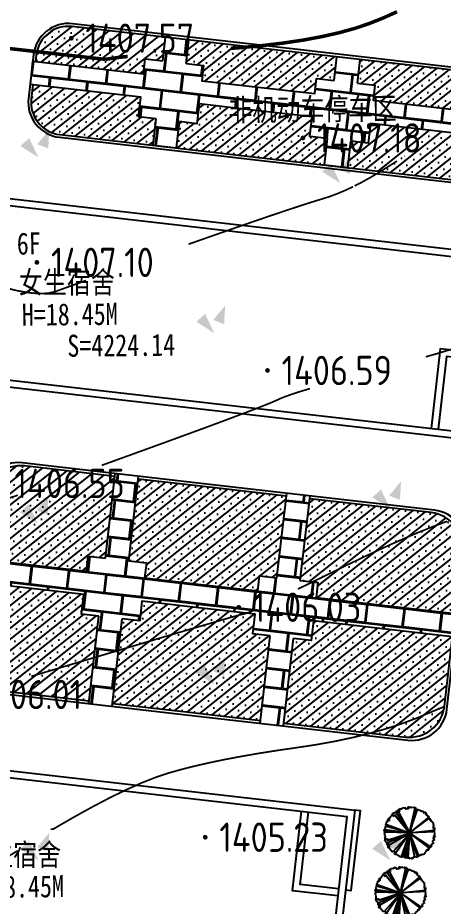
# Model space of a CAD drawing. Extents: x -2226 to 12369489, y -12501589 to 2275.
# Drawn here: x 5663964.1 to 5664000.3, y -6547855.2 to -6547779.4 of the extents above; entities that cross this region are included whole.
import ezdxf
from ezdxf.enums import TextEntityAlignment as Align

# ---------------------------------------------------------------- set-up
doc = ezdxf.new("R2010")
doc.units = 0
doc.header["$LTSCALE"] = 1000
doc.header["$MEASUREMENT"] = 0
doc.layers.get('0').update_dxf_attribs({"linetype": 'CONTINUOUS'})
for name, color, linetype in [('0-road', 33, 'CONTINUOUS'), ('0-tree', 93, 'CONTINUOUS'), ('DXPM', 7, 'CONTINUOUS'), ('PUB_TEXT', 7, 'CONTINUOUS'), ('WALL', 2, 'CONTINUOUS'), ('周边地形图', 8, 'CONTINUOUS'), ('细线', 7, 'CONTINUOUS')]:
    doc.layers.add(name, color=color, linetype=linetype)
doc.styles.add('HT', font='simhei.ttf', dxfattribs={"width": 0.8})
doc.styles.get("Standard").update_dxf_attribs({"font": 'GBENOR', "bigfont": 'GBCBIG'})

# ---------------------------------------------------------------- blocks, each defined once
blk = doc.blocks.new('gc090')
for points in [[(1.067, 1.447, 0, 1, 0), (0.52, 0.049, 1, 1, 0)], [(-1.016, 0.411, 1, 0, 0), (0.151, -0.902, 0, 0, 0)]]:
    blk.add_lwpolyline(points, format="xyseb")
blk = doc.blocks.new('SEDWWWW')
blk.add_line((4001306, -5831821), (4001306, -5825461))
at = {"layer": 'WALL', "color": 6, "ltscale": 10}
for points in [[(4001786, -5832061), (4001306, -5832061), (4001306, -5825221), (4001786, -5825221)], [(4005386, -5841061), (4005386, -5861821)], [(4005586, -5841061), (4005586, -5861821)], [(4009026, -5841061), (4009026, -5847921), (4012626, -5847921), (4012626, -5854961), (4009026, -5854961), (4009026, -5861821)], [(4009226, -5841061), (4009226, -5847721), (4012826, -5847721), (4012826, -5855161), (4009226, -5855161), (4009226, -5861821)], [(4001786, -5877661), (4001306, -5877661), (4001306, -5870821), (4001786, -5870821)]]:
    blk.add_lwpolyline(points, dxfattribs=at)
at = {"layer": 'WALL', "ltscale": 10}
for points in [[(4001786, -5841061), (4038026, -5841061), (4038026, -5825221), (4001786, -5825221)], [(4002386, -5840461), (4037426, -5840461), (4037426, -5825821), (4002386, -5825821)], [(4001786, -5861821), (4038026, -5861821), (4038026, -5877661), (4001786, -5877661)], [(4002386, -5862421), (4037426, -5862421), (4037426, -5877061), (4002386, -5877061)]]:
    blk.add_lwpolyline(points, close=True, dxfattribs=at)
for points in [[(4002386, -5832061), (4005686, -5832061), (4005686, -5825821)], [(4002386, -5832661), (4006286, -5832661), (4006286, -5825821)], [(4002386, -5870221), (4006286, -5870221), (4006286, -5877061)], [(4002386, -5870821), (4005686, -5870821), (4005686, -5877061)]]:
    blk.add_lwpolyline(points, dxfattribs=at)
blk = doc.blocks.new('ERE3R23')
at = {"layer": 'WALL', "color": 6, "ltscale": 10}
for p, q in [((3909157, -5838277), (3909157, -5831437)), ((3909757, -5831437), (3909157, -5831437)), ((3909757, -5838277), (3909157, -5838277))]:
    blk.add_line(p, q, dxfattribs=at)
at = {"layer": 'WALL', "ltscale": 10}
for points in [[(3909757, -5847397), (3953197, -5847397), (3953197, -5831437), (3909757, -5831437)], [(3910357, -5846797), (3952597, -5846797), (3952597, -5832037), (3910357, -5832037)]]:
    blk.add_lwpolyline(points, close=True, dxfattribs=at)
for points in [[(3910357, -5838277), (3913597, -5838277), (3913597, -5832037)], [(3910357, -5838877), (3914197, -5838877), (3914197, -5832037)]]:
    blk.add_lwpolyline(points, dxfattribs=at)
blk = doc.blocks.new('wqeqweq')
at = {"layer": '0-tree', "color": 76}
for p, q in [((163647, -122104), (163626, -122207)), ((163688, -122042), (163647, -122104)), ((163761, -122042), (163688, -122042)), ((163812, -122021), (163761, -122042)), ((163905, -121939), (163812, -122021)), ((163967, -121939), (163905, -121939)), ((164050, -121836), (163967, -121908)), ((163967, -121908), (163967, -121939)), ((164143, -121836), (164050, -121836)), ((164184, -121836), (164143, -121836)), ((164163, -121856), (164184, -121836)), ((164174, -121929), (164163, -121856)), ((164246, -121918), (164174, -121929)), ((164266, -121877), (164246, -121918)), ((164380, -121836), (164266, -121877)), ((164421, -121681), (164339, -121702)), ((164339, -121702), (164339, -121784)), ((164339, -121784), (164390, -121784)), ((164421, -121856), (164380, -121836)), ((164390, -121784), (164411, -121753)), ((164411, -121753), (164442, -121815)), ((164483, -121702), (164421, -121681)), ((164442, -121815), (164421, -121825)), ((164421, -121825), (164421, -121856)), ((164545, -121691), (164483, -121702)), ((164638, -121629), (164545, -121691)), ((164741, -121650), (164638, -121629)), ((164762, -121681), (164741, -121650)), ((164803, -121609), (164762, -121681)), ((164855, -121598), (164803, -121609)), ((164979, -121598), (164855, -121598)), ((165084, -123763), (164948, -121609)), ((164948, -121609), (164969, -121650)), ((164969, -121650), (165031, -121660)), ((165062, -121609), (164979, -121598)), ((165031, -121660), (165062, -121691)), ((165041, -121640), (165062, -121609)), ((165041, -121691), (165041, -121640)), ((165092, -121681), (165041, -121691)), ((165062, -121691), (165092, -121691)), ((165084, -123763), (165185, -121629)), ((165092, -121691), (165084, -123763)), ((166311, -121991), (165084, -123763)), ((165084, -123763), (166383, -122063)), ((165123, -121660), (165092, -121681)), ((165154, -121691), (165123, -121660)), ((165144, -121733), (165154, -121691)), ((165185, -121629), (165258, -121681)), ((165258, -121681), (165196, -121702)), ((165196, -121702), (165247, -121712)), ((165247, -121712), (165330, -121671)), ((165330, -121671), (165351, -121650)), ((165351, -121650), (165454, -121702)), ((165454, -121702), (165516, -121702)), ((165516, -121702), (165536, -121702)), ((165536, -121702), (165660, -121702)), ((165722, -121753), (165640, -121681)), ((165640, -121681), (165733, -121753)), ((165660, -121702), (165722, -121753)), ((165733, -121753), (165753, -121774)), ((165753, -121774), (165805, -121774)), ((165805, -121774), (165784, -121691)), ((165784, -121691), (165857, -121712)), ((165857, -121712), (165980, -121774)), ((166032, -121898), (165929, -121794)), ((165929, -121794), (165960, -121877)), ((165960, -121877), (166063, -121918)), ((165980, -121774), (166032, -121898)), ((166063, -121918), (166177, -121980)), ((166177, -121980), (166197, -121960)), ((166197, -121960), (166311, -121991)), ((166301, -122032), (166228, -121970)), ((166228, -121970), (166228, -122021)), ((166228, -122021), (166311, -122104)), ((166332, -122094), (166301, -122032)), ((166311, -122104), (166435, -122187)), ((166466, -122166), (166332, -122094)), ((166383, -122063), (166383, -122145)), ((163141, -122868), (163120, -122991)), ((163244, -122806), (163141, -122826)), ((163141, -122826), (163141, -122868)), ((163244, -122713), (163193, -122713)), ((163193, -122713), (163244, -122806)), ((163203, -122744), (163306, -122672)), ((163224, -122682), (163203, -122744)), ((163275, -122579), (163224, -122579)), ((163224, -122579), (163224, -122682)), ((163244, -122775), (163244, -122713)), ((163317, -122517), (163275, -122579)), ((163306, -122672), (163327, -122754)), ((163399, -122475), (163317, -122517)), ((163327, -122754), (163409, -122775)), ((163430, -122465), (163399, -122475)), ((163409, -122775), (163451, -122702)), ((163451, -122651), (163420, -122630)), ((163420, -122630), (163440, -122713)), ((163492, -122352), (163430, -122465)), ((163440, -122713), (163513, -122702)), ((163451, -122702), (163451, -122651)), ((163533, -122269), (163492, -122352)), ((163513, -122372), (163585, -122331)), ((163554, -122434), (163513, -122372)), ((163513, -122702), (165084, -123763)), ((163585, -122259), (163533, -122269)), ((163533, -122455), (163647, -122279)), ((165084, -123763), (163533, -122455)), ((163585, -122393), (163554, -122434)), ((163585, -122331), (163585, -122259)), ((163595, -122362), (163585, -122393)), ((163647, -122352), (163595, -122362)), ((163626, -122207), (163647, -122166)), ((163647, -122166), (163709, -122176)), ((163647, -122279), (165084, -123763)), ((163730, -122290), (163647, -122352)), ((163761, -122228), (163657, -122238)), ((163657, -122238), (163657, -122269)), ((163657, -122269), (163657, -122290)), ((163657, -122290), (163730, -122290)), ((163709, -122176), (163771, -122187)), ((163771, -122187), (163761, -122228)), ((166383, -122145), (166466, -122187)), ((166435, -122187), (166528, -122279)), ((166486, -122197), (166466, -122166)), ((166466, -122187), (166559, -122248)), ((166569, -122218), (166486, -122197)), ((166528, -122279), (166600, -122310)), ((166559, -122248), (166569, -122218)), ((166600, -122310), (166631, -122290)), ((166631, -122290), (166776, -122403)), ((166776, -122403), (166807, -122527)), ((166807, -122527), (166910, -122692)), ((166910, -122692), (166858, -122672)), ((166858, -122672), (166858, -122692)), ((166858, -122692), (166899, -122795)), ((166899, -122795), (166920, -122816)), ((166920, -122816), (166982, -122754)), ((166972, -122899), (166930, -122785)), ((166982, -122754), (167013, -122806)), ((167013, -122806), (167034, -122878)), ((162996, -123363), (162893, -123476)), ((162893, -123476), (162924, -123507)), ((162924, -123507), (162924, -123631)), ((162996, -123115), (162976, -123208)), ((162976, -123208), (162986, -123177)), ((163017, -123270), (162976, -123322)), ((162976, -123322), (162996, -123363)), ((162986, -123177), (163162, -123136)), ((163120, -123033), (162996, -123115)), ((163048, -123353), (163017, -123270)), ((163162, -123136), (163038, -123167)), ((163038, -123167), (163110, -123208)), ((163058, -123260), (163048, -123353)), ((163100, -123239), (163058, -123239)), ((163058, -123239), (163058, -123260)), ((163110, -123208), (163100, -123239)), ((163120, -122991), (163120, -123033)), ((165084, -123763), (167044, -122971)), ((167147, -123084), (165084, -123763)), ((167044, -122971), (166972, -122899)), ((167034, -122878), (167044, -123002)), ((167044, -123002), (167065, -123084)), ((167065, -123084), (167127, -123095)), ((167127, -123105), (167085, -123198)), ((167085, -123198), (167127, -123229)), ((167127, -123095), (167147, -123084)), ((167127, -123229), (167168, -123249)), ((167168, -123249), (167137, -123373)), ((167137, -123373), (167158, -123425)), ((167168, -123538), (167137, -123662)), ((167158, -123425), (167168, -123538)), ((167281, -123445), (167168, -123590)), ((167168, -123672), (167178, -123559)), ((167168, -123590), (167189, -123672)), ((167178, -123456), (167281, -123445)), ((167178, -123559), (167178, -123456)), ((162893, -123837), (162934, -123879)), ((162955, -124095), (162914, -124064)), ((162914, -124064), (162934, -124157)), ((162924, -123631), (162924, -123703)), ((162924, -123703), (162986, -123641)), ((162934, -123879), (162965, -123951)), ((162934, -124157), (162945, -124250)), ((162955, -123786), (162945, -123755)), ((162955, -124023), (162945, -124075)), ((162945, -124075), (162976, -124075)), ((162945, -124250), (163017, -124261)), ((165084, -123763), (162955, -123786)), ((165084, -123763), (162955, -124188)), ((162965, -123951), (162955, -123992)), ((162955, -123992), (162955, -124023)), ((162955, -124147), (162955, -124095)), ((162955, -124188), (162955, -124147)), ((162976, -124075), (165084, -123763)), ((162986, -123641), (165084, -123763)), ((163027, -124384), (162996, -124405)), ((163017, -124261), (163079, -124281)), ((163058, -124395), (163027, -124384)), ((163089, -124291), (163048, -124302)), ((163048, -124302), (163058, -124395)), ((165041, -123788), (163065, -124290)), ((163079, -124281), (163089, -124291)), ((163513, -124849), (165084, -123788)), ((165084, -123788), (163533, -125096)), ((163647, -125272), (165084, -123788)), ((165106, -123778), (164211, -125622)), ((165078, -123825), (164426, -125734)), ((165084, -123788), (164948, -125942)), ((165092, -125860), (165084, -123788)), ((165084, -123788), (165185, -125922)), ((166311, -125561), (165084, -123788)), ((165084, -123788), (166383, -125488)), ((167147, -124467), (165084, -123788)), ((165084, -123788), (167044, -124580)), ((165087, -123778), (165534, -125864)), ((165087, -123797), (166056, -125631)), ((165087, -123806), (165339, -125883)), ((167137, -123662), (167168, -123672)), ((167168, -124168), (167137, -124178)), ((167137, -124178), (167137, -124343)), ((167137, -124343), (167158, -124343)), ((167261, -123796), (167158, -123889)), ((167158, -123889), (167168, -123992)), ((167158, -124343), (167220, -124312)), ((167168, -123992), (167261, -124013)), ((167261, -124085), (167168, -124168)), ((167220, -124312), (167178, -124415)), ((167189, -123672), (167261, -123796)), ((167261, -124013), (167261, -124085)), ((162996, -124405), (163058, -124488)), ((163058, -124488), (163069, -124570)), ((163069, -124570), (163100, -124570)), ((163100, -124570), (163141, -124601)), ((163141, -124601), (163151, -124642)), ((163151, -124642), (163151, -124735)), ((163151, -124735), (163162, -124818)), ((163162, -124818), (163358, -124807)), ((163224, -124869), (163203, -124807)), ((163203, -124807), (163306, -124880)), ((163224, -124972), (163224, -124869)), ((163275, -124972), (163224, -124972)), ((163317, -125034), (163275, -124972)), ((163306, -124880), (163327, -124797)), ((163399, -125076), (163317, -125034)), ((163327, -124797), (163409, -124776)), ((163358, -124807), (163337, -124880)), ((163430, -125086), (163399, -125076)), ((163409, -124776), (163451, -124849)), ((163420, -124921), (163440, -124838)), ((163451, -124900), (163420, -124921)), ((163492, -125199), (163430, -125086)), ((163440, -124838), (163513, -124849)), ((163451, -124849), (163451, -124900)), ((163554, -125117), (163513, -125179)), ((163533, -125096), (163647, -125272)), ((163585, -125158), (163554, -125117)), ((166776, -125148), (166807, -125024)), ((166807, -125024), (166910, -124859)), ((166858, -124859), (166899, -124756)), ((166910, -124859), (166858, -124880)), ((166858, -124880), (166858, -124859)), ((166899, -124756), (166920, -124735)), ((166920, -124735), (166982, -124797)), ((166972, -124653), (166930, -124766)), ((167044, -124580), (166972, -124653)), ((166982, -124797), (167013, -124745)), ((167013, -124745), (167034, -124673)), ((167034, -124673), (167044, -124549)), ((167044, -124549), (167065, -124467)), ((167065, -124467), (167127, -124457)), ((167137, -124446), (167096, -124426)), ((167096, -124426), (167096, -124488)), ((167127, -124457), (167147, -124467)), ((167178, -124415), (167137, -124446)), ((163533, -125282), (163492, -125199)), ((163513, -125179), (163585, -125220)), ((163585, -125292), (163533, -125282)), ((163595, -125189), (163585, -125158)), ((163585, -125220), (163585, -125292)), ((163647, -125199), (163595, -125189)), ((163647, -125447), (163626, -125344)), ((163626, -125344), (163647, -125385)), ((163730, -125261), (163647, -125199)), ((163647, -125385), (163709, -125375)), ((163688, -125509), (163647, -125447)), ((163657, -125282), (163657, -125261)), ((163657, -125261), (163730, -125261)), ((163657, -125313), (163657, -125282)), ((163761, -125323), (163657, -125313)), ((163761, -125509), (163688, -125509)), ((163709, -125375), (163771, -125365)), ((163771, -125365), (163761, -125323)), ((163812, -125530), (163761, -125509)), ((163905, -125612), (163812, -125530)), ((163967, -125612), (163905, -125612)), ((163967, -125643), (163967, -125612)), ((164050, -125715), (163967, -125643)), ((164143, -125715), (164050, -125715)), ((164184, -125715), (164143, -125715)), ((164174, -125623), (164163, -125695)), ((164163, -125695), (164184, -125715)), ((164246, -125633), (164174, -125623)), ((164266, -125674), (164246, -125633)), ((164380, -125715), (164266, -125674)), ((164339, -125850), (164339, -125767)), ((164339, -125767), (164390, -125767)), ((164421, -125870), (164339, -125850)), ((164421, -125695), (164380, -125715)), ((164390, -125767), (164411, -125798)), ((164411, -125798), (164442, -125736)), ((164421, -125726), (164421, -125695)), ((164442, -125736), (164421, -125726)), ((164483, -125850), (164421, -125870)), ((164545, -125860), (164483, -125850)), ((164638, -125922), (164545, -125860)), ((164741, -125901), (164638, -125922)), ((164762, -125870), (164741, -125901)), ((164803, -125942), (164762, -125870)), ((164948, -125942), (164969, -125901)), ((164969, -125901), (165031, -125891)), ((165031, -125891), (165062, -125860)), ((165092, -125870), (165041, -125860)), ((165041, -125860), (165041, -125911)), ((165062, -125860), (165092, -125860)), ((165123, -125891), (165092, -125870)), ((165154, -125860), (165123, -125891)), ((165144, -125819), (165154, -125860)), ((165185, -125922), (165258, -125870)), ((165196, -125850), (165247, -125839)), ((165258, -125870), (165196, -125850)), ((165247, -125839), (165330, -125880)), ((165330, -125880), (165351, -125901)), ((165351, -125901), (165454, -125850)), ((165454, -125850), (165516, -125850)), ((165516, -125850), (165536, -125850)), ((165536, -125850), (165660, -125850)), ((165722, -125798), (165640, -125870)), ((165640, -125870), (165733, -125798)), ((165660, -125850), (165722, -125798)), ((165733, -125798), (165753, -125777)), ((165753, -125777), (165805, -125777)), ((165805, -125777), (165784, -125860)), ((165784, -125860), (165857, -125839)), ((165857, -125839), (165980, -125777)), ((166032, -125653), (165929, -125757)), ((165929, -125757), (165960, -125674)), ((165960, -125674), (166063, -125633)), ((165980, -125777), (166032, -125653)), ((166063, -125633), (166177, -125571)), ((166177, -125571), (166197, -125592)), ((166197, -125592), (166311, -125561)), ((166228, -125530), (166311, -125447)), ((166301, -125519), (166228, -125581)), ((166228, -125581), (166228, -125530)), ((166332, -125457), (166301, -125519)), ((166311, -125447), (166435, -125365)), ((166466, -125385), (166332, -125457)), ((166383, -125406), (166466, -125365)), ((166383, -125488), (166383, -125406)), ((166435, -125365), (166528, -125272)), ((166466, -125365), (166559, -125303)), ((166486, -125354), (166466, -125385)), ((166569, -125334), (166486, -125354)), ((166528, -125272), (166600, -125241)), ((166559, -125303), (166569, -125334)), ((166600, -125241), (166631, -125261)), ((166631, -125261), (166776, -125148)), ((164855, -125953), (164803, -125942)), ((164979, -125953), (164855, -125953)), ((165062, -125942), (164979, -125953)), ((165041, -125911), (165062, -125942))]:
    blk.add_line(p, q, dxfattribs=at)
for centre, radius in [((165078, -123769), 85.9), ((165069, -123732), 75.1), ((165056, -123787), 34.9), ((165106, -123778), 75.1), ((165083, -123767), 42.8)]:
    blk.add_circle(centre, radius, dxfattribs=at)
blk = doc.blocks.new('dsfasdfads')
at = {"layer": 'DXPM'}
h = blk.add_hatch(dxfattribs=at)
h.set_pattern_fill('SACNCR', color=60, scale=8000, angle=-6.54884, style=0)
h.set_pattern_definition([(38.451161505, (-946347867.9, -4490670174.1), (-466.38549091, 587.35387448), []), (38.451161505, (-946347341.06, -4490670234.55), (-466.38549091, 587.35387448), [0, -750])])
edge = h.paths.add_edge_path()
edge.add_line((6436837, -5287374), (6428880, -5286461))
edge.add_arc((6428565, -5289203), 2760, 83.45116, 173.45048)
edge.add_line((6425823, -5288888), (6425758, -5289455))
edge.add_line((6425758, -5289455), (6434967, -5290512))
edge.add_line((6434967, -5290512), (6435116, -5289215))
edge.add_line((6435116, -5289215), (6436606, -5289386))
edge.add_line((6436606, -5289386), (6436837, -5287374))
edge = h.paths.add_edge_path()
edge.add_line((6436036, -5294354), (6434546, -5294183))
edge.add_line((6434546, -5294183), (6434739, -5292499))
edge.add_line((6434739, -5292499), (6425530, -5291442))
edge.add_line((6425530, -5291442), (6425395, -5292624))
edge.add_arc((6428137, -5292938), 2760, 173.45048, 263.45116)
edge.add_line((6427822, -5295680), (6435779, -5296594))
edge.add_line((6435779, -5296594), (6436036, -5294354))
h = blk.add_hatch(dxfattribs=at)
h.set_pattern_fill('AR-B816C', color=8, scale=200, angle=-6.54884, style=0)
h.paths.add_polyline_path([(6454511, -5292755), (6454660, -5291459), (6453170, -5291288), (6453401, -5289276), (6451414, -5289048), (6451183, -5291060), (6449692, -5290889), (6449544, -5292185), (6444713, -5291631), (6439896, -5291078), (6440045, -5289781), (6438555, -5289610), (6438786, -5287598), (6436799, -5287370), (6436568, -5289382), (6435078, -5289211), (6434929, -5290507), (6425482, -5289423), (6425254, -5291410), (6434701, -5292494), (6434507, -5294178), (6435998, -5294349), (6435740, -5296589), (6437727, -5296818), (6437984, -5294577), (6439475, -5294748), (6439668, -5293064), (6444485, -5293618), (6449315, -5294172), (6449122, -5295856), (6450612, -5296027), (6450355, -5298267), (6452342, -5298495), (6452599, -5296255), (6454090, -5296426), (6454283, -5294742), (6466384, -5296131), (6466612, -5294144)])
at = {"layer": 'DXPM', "true_color": 0xa115b7}
h = blk.add_hatch(dxfattribs=at)
h.set_pattern_fill('SACNCR', color=202, scale=8000, angle=-6.54884, style=0)
h.paths.add_polyline_path([(6451414, -5289048), (6445093, -5288322), (6438786, -5287598), (6438555, -5289610), (6440045, -5289781), (6439896, -5291078), (6444713, -5291631), (6449544, -5292185), (6449692, -5290889), (6451183, -5291060)])
h.paths.add_polyline_path([(6449315, -5294172), (6444485, -5293618), (6439668, -5293064), (6439475, -5294748), (6437984, -5294577), (6437727, -5296818), (6444035, -5297542), (6450355, -5298267), (6450612, -5296027), (6449122, -5295856)])
at = {"layer": 'DXPM'}
h = blk.add_hatch(dxfattribs=at)
h.set_pattern_fill('SACNCR', color=60, scale=8000, angle=-6.54884, style=0)
h.set_pattern_definition([(38.451161505, (-946356809.2, -4490669147.6), (-466.38549091, 587.35387448), []), (38.451161505, (-946356282.3, -4490669208.1), (-466.38549091, 587.35387448), [0, -750])])
edge = h.paths.add_edge_path()
edge.add_line((6464049, -5290498), (6453439, -5289280))
edge.add_line((6453439, -5289280), (6453208, -5291292))
edge.add_line((6453208, -5291292), (6454698, -5291463))
edge.add_line((6454698, -5291463), (6454549, -5292760))
edge.add_line((6454549, -5292760), (6466411, -5294121))
edge.add_line((6466411, -5294121), (6466476, -5293555))
edge.add_arc((6463734, -5293240), 2760, -6.54884, 83.45116)
edge = h.paths.add_edge_path()
edge.add_line((6466048, -5297291), (6466183, -5296108))
edge.add_line((6466183, -5296108), (6454321, -5294747))
edge.add_line((6454321, -5294747), (6454128, -5296431))
edge.add_line((6454128, -5296431), (6452638, -5296260))
edge.add_line((6452638, -5296260), (6452380, -5298500))
edge.add_line((6452380, -5298500), (6462991, -5299718))
edge.add_arc((6463306, -5296976), 2760, 263.45116, 353.45116)
at = {"layer": 'DXPM', "color": 42, "elevation": 1400702, "flags": 128}
for points in [[(6436568, -5289382), (6436799, -5287370)], [(6438555, -5289610), (6438786, -5287598)], [(6425482, -5289423), (6434929, -5290507), (6435078, -5289211), (6436568, -5289382)], [(6451183, -5291060), (6451414, -5289048)], [(6438555, -5289610), (6440045, -5289781), (6439896, -5291078), (6444713, -5291631)], [(6444713, -5291631), (6449544, -5292185), (6449692, -5290889), (6451183, -5291060)], [(6435998, -5294349), (6434507, -5294178), (6434701, -5292494), (6425254, -5291410)], [(6453170, -5291288), (6454660, -5291459), (6454511, -5292755), (6466612, -5294144)], [(6444485, -5293618), (6439668, -5293064), (6439475, -5294748), (6437984, -5294577)], [(6450612, -5296027), (6449122, -5295856), (6449315, -5294172), (6444485, -5293618)], [(6435740, -5296589), (6435998, -5294349)], [(6437727, -5296818), (6437984, -5294577)], [(6466384, -5296131), (6466384, -5296131), (6454283, -5294742), (6454090, -5296426), (6452599, -5296255)], [(6450355, -5298267), (6450612, -5296027)], [(6452342, -5298495), (6452599, -5296255)]]:
    blk.add_lwpolyline(points, dxfattribs=at)
at = {"layer": 'DXPM', "color": 62, "elevation": 1400702, "flags": 128}
blk.add_lwpolyline([(6453170, -5291288), (6453401, -5289276)], dxfattribs=at)
at = {"layer": '细线', "color": 62, "ltscale": 0.9}
for p, q in [((6445120, -5288084, 1400702), (6428869, -5286218, 1400702)), ((6445093, -5288322, 1400702), (6428842, -5286457, 1400702)), ((6464011, -5290494, 1400702), (6445093, -5288322, 1400702)), ((6464038, -5290256, 1400702), (6445120, -5288084, 1400702)), ((6425785, -5288884, 1400702), (6425720, -5289450, 1400702)), ((6425492, -5291437, 1400702), (6425356, -5292619, 1400702)), ((6466248, -5297314, 1400702), (6466677, -5293578, 1400702)), ((6466373, -5294117, 1400702), (6466438, -5293551, 1400702)), ((6427756, -5295914, 1400702), (6444007, -5297780, 1400702)), ((6427783, -5295676, 1400702), (6444035, -5297542, 1400702)), ((6466009, -5297286, 1400702), (6466145, -5296104, 1400702)), ((6444007, -5297780, 1400702), (6462925, -5299952, 1400702)), ((6444035, -5297542, 1400702), (6462953, -5299713, 1400702))]:
    blk.add_line(p, q, dxfattribs=at)
at = {"layer": '细线', "color": 62, "ltscale": 0.9, "elevation": 1400702}
blk.add_lwpolyline([(6425547, -5288856), (6425118, -5292592)], dxfattribs=at)
at = {"layer": '细线', "color": 62, "ltscale": 0.9}
for centre, radius, start, end in [((6428527, -5289199, 1400702), 3000, 83.45116, 173.45048), ((6428527, -5289199, 1400702), 2760, 83.45116, 173.45048), ((6463696, -5293236, 1400702), 2760, 353.45116, 83.45116), ((6463696, -5293236, 1400702), 3000, 353.45116, 83.45116), ((6428098, -5292934, 1400702), 3000, 173.45048, 263.45116), ((6428098, -5292934, 1400702), 2760, 173.45048, 263.45116), ((6463267, -5296971, 1400702), 3000, 263.45116, 353.45116), ((6463267, -5296971, 1400702), 2760, 263.45116, 353.45116)]:
    blk.add_arc(centre, radius, start, end, dxfattribs=at)
blk = doc.blocks.new('sdfasdfasdsdfasda')
at = {"layer": 'DXPM'}
h = blk.add_hatch(dxfattribs=at)
h.set_pattern_fill('SACNCR', color=60, scale=8000, angle=-6.54884, style=0)
h.paths.add_polyline_path([(6519617, -5406439), (6511899, -5405553, 0.41421), (6508576, -5408191), (6507968, -5413486), (6517177, -5414544), (6517326, -5413247), (6518816, -5413418)])
h.paths.add_polyline_path([(6518246, -5418386), (6516755, -5418215), (6516949, -5416531), (6507740, -5415473), (6507061, -5421384, 0.414217), (6509700, -5424707), (6517418, -5425593)])
h.paths.add_polyline_path([(6549229, -5412858, 0.414214), (6546591, -5409536), (6536219, -5408345), (6535418, -5415324), (6536908, -5415495), (6536759, -5416792), (6548621, -5418153)])
h.paths.add_polyline_path([(6548393, -5420140), (6536531, -5418779), (6536338, -5420463), (6534847, -5420291), (6534020, -5427499), (6544392, -5428690, 0.414214), (6547715, -5426051)])
h = blk.add_hatch(dxfattribs=at)
h.set_pattern_fill('AR-B816C', color=8, scale=200, angle=-6.54884, style=0)
h.paths.add_polyline_path([(6548860, -5418181), (6536759, -5416792), (6536908, -5415495), (6535418, -5415324), (6536246, -5408106), (6534259, -5407878), (6533431, -5415096), (6531940, -5414925), (6531792, -5416221), (6526961, -5415667), (6522144, -5415114), (6522293, -5413817), (6520803, -5413646), (6521631, -5406429), (6519644, -5406201), (6518816, -5413418), (6517326, -5413247), (6517177, -5414544), (6507968, -5413486), (6507740, -5415473), (6516949, -5416531), (6516755, -5418215), (6518246, -5418386), (6517391, -5425832), (6519378, -5426060), (6520232, -5418614), (6521723, -5418785), (6521916, -5417101), (6526733, -5417654), (6531563, -5418208), (6531370, -5419892), (6532860, -5420063), (6532006, -5427509), (6533993, -5427737), (6534847, -5420291), (6536338, -5420463), (6536531, -5418779), (6548632, -5420168)])
at = {"layer": 'DXPM', "true_color": 0xa115b7}
h = blk.add_hatch(dxfattribs=at)
h.set_pattern_fill('SACNCR', color=202, scale=8000, angle=-6.54884, style=0)
h.paths.add_polyline_path([(6534232, -5408117), (6527911, -5407391), (6521604, -5406667), (6520803, -5413646), (6522293, -5413817), (6522144, -5415114), (6526961, -5415667), (6531792, -5416221), (6531940, -5414925), (6533431, -5415096)])
h.paths.add_polyline_path([(6532860, -5420063), (6531370, -5419892), (6531563, -5418208), (6526733, -5417654), (6521916, -5417101), (6521723, -5418785), (6520232, -5418614), (6519405, -5425821), (6525712, -5426545), (6532033, -5427271)])
at = {"layer": 'DXPM', "color": 42, "flags": 128}
for points in [[(6518816, -5413418), (6519644, -5406201)], [(6520803, -5413646), (6521631, -5406429)], [(6533431, -5415096), (6534259, -5407878)], [(6535418, -5415324), (6536246, -5408106)], [(6507730, -5413459), (6517177, -5414544), (6517326, -5413247), (6518816, -5413418)], [(6520803, -5413646), (6522293, -5413817), (6522144, -5415114), (6526961, -5415667)], [(6526961, -5415667), (6531792, -5416221), (6531940, -5414925), (6533431, -5415096)], [(6535418, -5415324), (6536908, -5415495), (6536759, -5416792), (6548860, -5418181)], [(6518246, -5418386), (6516755, -5418215), (6516949, -5416531), (6507502, -5415446)], [(6526733, -5417654), (6521916, -5417101), (6521723, -5418785), (6520232, -5418614)], [(6517391, -5425832), (6518246, -5418386)], [(6532860, -5420063), (6531370, -5419892), (6531563, -5418208), (6526733, -5417654)], [(6519378, -5426060), (6520232, -5418614)], [(6548632, -5420168), (6548632, -5420168), (6536531, -5418779), (6536338, -5420463), (6534847, -5420291)], [(6532006, -5427509), (6532860, -5420063)], [(6533993, -5427737), (6534847, -5420291)]]:
    blk.add_lwpolyline(points, dxfattribs=at)
at = {"layer": '细线', "color": 62, "ltscale": 0.9}
for p, q in [((6519617, -5406439), (6511899, -5405553)), ((6527911, -5407391), (6521604, -5406667)), ((6534232, -5408117), (6527911, -5407391)), ((6546857, -5409324), (6527939, -5407153)), ((6508576, -5408191), (6507061, -5421384)), ((6546591, -5409536), (6536219, -5408345)), ((6547926, -5426317), (6549495, -5412647)), ((6548621, -5418153), (6549229, -5412858)), ((6547715, -5426051), (6548393, -5420140)), ((6509700, -5424707), (6517418, -5425593)), ((6519405, -5425821), (6525712, -5426545)), ((6525712, -5426545), (6532033, -5427271)), ((6525685, -5426784), (6544603, -5428956)), ((6534020, -5427499), (6544392, -5428690))]:
    blk.add_line(p, q, dxfattribs=at)
at = {"layer": '细线', "color": 62}
for points in [[(6511688, -5405287, 0.41421), (6508365, -5407925, 0.41421)], [(6506796, -5421596, 0.414217), (6509434, -5424918, 0.414217)]]:
    blk.add_lwpolyline(points, format="xyb", dxfattribs=at)
at = {"layer": '细线', "color": 62, "ltscale": 0.9}
for points in [[(6527939, -5407153), (6511688, -5405287)], [(6508365, -5407925), (6507795, -5412893), (6507366, -5416628), (6506796, -5421596)], [(6509434, -5424918), (6509434, -5424918), (6525685, -5426784)]]:
    blk.add_lwpolyline(points, dxfattribs=at)
for centre, start, end in [((6511557, -5408533), 83.45116, 173.45048), ((6546249, -5412516), 353.45116, 83.45116), ((6546515, -5412305), 353.45116, 83.45116), ((6510042, -5421727), 173.45048, 263.45116), ((6544734, -5425709), 263.45116, 353.45116), ((6544945, -5425975), 263.45116, 353.45116)]:
    blk.add_arc(centre, 3000, start, end, dxfattribs=at)

msp = doc.modelspace()

# ---------------------------------------------------------------- linework, layer by layer
at = {"layer": '周边地形图'}
for points, const_width in [([(5663982.227, -6547782.013), (5663982.884, -6547781.967), (5663984.868, -6547781.782), (5663986.724, -6547781.559), (5663988.452, -6547781.299), (5663990.053, -6547781), (5663991.525, -6547780.664), (5663992.869, -6547780.289), (5663994.086, -6547779.877), (5663995.243, -6547779.414), (5663996.409, -6547778.888)], 0.3), ([(5663963.335, -6547782.027), (5663971.526, -6547782.952)], 0.3), ([(5663971.526, -6547782.952), (5663972.538, -6547782.803), (5663973.439, -6547782.696)], 0.3), ([(5663997.05, -6547791.238), (5663997.093, -6547791.213)], 0.15), ([(5663992.789, -6547793.759), (5663993.497, -6547793.393), (5663994.261, -6547792.966), (5663995.049, -6547792.494), (5663995.86, -6547791.979), (5663996.415, -6547791.627)], 0.15), ([(5663978.633, -6547798.732), (5663980.587, -6547798.044), (5663982.546, -6547797.359), (5663984.301, -6547796.752), (5663985.853, -6547796.221), (5663987.201, -6547795.768), (5663988.346, -6547795.391), (5663989.287, -6547795.091), (5663990.025, -6547794.867), (5663990.673, -6547794.661), (5663991.344, -6547794.41), (5663992.039, -6547794.115), (5663992.661, -6547793.821)], 0.15), ([(5663953.524, -6547798.928), (5663954.219, -6547799.21), (5663955.548, -6547799.744), (5663957.003, -6547800.324), (5663958.584, -6547800.95), (5663960.158, -6547801.547), (5663961.593, -6547802.038), (5663962.887, -6547802.424), (5663964.042, -6547802.705), (5663965.057, -6547802.881), (5663965.933, -6547802.951), (5663966.668, -6547802.916), (5663967.264, -6547802.776), (5663967.899, -6547802.545), (5663968.751, -6547802.238), (5663969.82, -6547801.855), (5663969.887, -6547801.832)], 0.15), ([(5663998.864, -6547808.347), (5663999.721, -6547808.1), (5664000.839, -6547807.767), (5664001.858, -6547807.445), (5664002.778, -6547807.135), (5664003.599, -6547806.837), (5664004.321, -6547806.551), (5664004.944, -6547806.277), (5664005.468, -6547806.014), (5664005.893, -6547805.763), (5664006.286, -6547805.544), (5664006.713, -6547805.378), (5664007.176, -6547805.264), (5664007.674, -6547805.203), (5664008.206, -6547805.195), (5664008.774, -6547805.24)], 0.15), ([(5663971.24, -6547817.605), (5663972.262, -6547817.235), (5663974.691, -6547816.355), (5663977.123, -6547815.47), (5663979.271, -6547814.684), (5663981.135, -6547813.995), (5663982.714, -6547813.405), (5663984.01, -6547812.914), (5663985.021, -6547812.521), (5663985.748, -6547812.226), (5663986.191, -6547812.03), (5663986.533, -6547811.876), (5663986.957, -6547811.71), (5663987.463, -6547811.531), (5663988.051, -6547811.34), (5663988.72, -6547811.136), (5663988.988, -6547811.059)], 0.15), ([(5663955.647, -6547817.547), (5663956.1, -6547817.754), (5663957.4, -6547818.354), (5663958.505, -6547818.865), (5663959.415, -6547819.289), (5663960.129, -6547819.625), (5663960.648, -6547819.873), (5663961.059, -6547820.059), (5663961.45, -6547820.211), (5663961.82, -6547820.328), (5663962.17, -6547820.41), (5663962.499, -6547820.458), (5663962.808, -6547820.47), (5663963.097, -6547820.448), (5663963.365, -6547820.39), (5663963.767, -6547820.262), (5663964.066, -6547820.16)], 0.15), ([(5663987.95, -6547828.174), (5663988.939, -6547827.692), (5663990.417, -6547826.97), (5663992.093, -6547826.149), (5663993.812, -6547825.321), (5663995.416, -6547824.573), (5663996.905, -6547823.905), (5663998.279, -6547823.319), (5663999.538, -6547822.814), (5664000.683, -6547822.39)], 0.15), ([(5663965.23, -6547835.619), (5663966.19, -6547835.332), (5663968.543, -6547834.631), (5663971.255, -6547833.824), (5663973.97, -6547833.018), (5663976.335, -6547832.317), (5663978.35, -6547831.722), (5663980.014, -6547831.234), (5663981.328, -6547830.851), (5663982.292, -6547830.574), (5663982.905, -6547830.403), (5663983.167, -6547830.338), (5663983.26, -6547830.321), (5663983.366, -6547830.296), (5663983.483, -6547830.262), (5663983.613, -6547830.219), (5663983.755, -6547830.167), (5663983.908, -6547830.106), (5663984.074, -6547830.036), (5663984.252, -6547829.958), (5663984.386, -6547829.896)], 0.15), ([(5663967.05, -6547848.659), (5663967.106, -6547848.653), (5663968.842, -6547847.645), (5663970.468, -6547846.745), (5663971.984, -6547845.953), (5663973.39, -6547845.27), (5663974.686, -6547844.695), (5663975.872, -6547844.229), (5663976.948, -6547843.871), (5663978.012, -6547843.572), (5663979.16, -6547843.281), (5663980.395, -6547842.998), (5663981.714, -6547842.724), (5663983.119, -6547842.458), (5663984.609, -6547842.2), (5663986.185, -6547841.951), (5663987.846, -6547841.711), (5663989.514, -6547841.456), (5663991.114, -6547841.167), (5663992.644, -6547840.843), (5663994.105, -6547840.484), (5663995.497, -6547840.09), (5663996.819, -6547839.66), (5663998.072, -6547839.196), (5663999.256, -6547838.697), (5664000.458, -6547838.194)], 0.15), ([(5663966.867, -6547848.677), (5663967.05, -6547848.659)], 0.15), ([(5663967.05, -6547848.687), (5663967.066, -6547848.677)], 0.15), ([(5663961.853, -6547851.816), (5663964.072, -6547850.504)], 0.15)]:
    msp.add_lwpolyline(points, dxfattribs=dict(at, const_width=const_width))
at = {"layer": '周边地形图', "const_width": 0.2, "flags": 128}
for points in [[(5663968.531, -6547781.146, 1), (5663968.731, -6547781.146, 1)], [(5663988.285, -6547789.663, 1), (5663988.485, -6547789.663, 1)], [(5663965.597, -6547800.282, 1), (5663965.797, -6547800.282, 1)], [(5663985.264, -6547809.509, 1), (5663985.464, -6547809.509, 1)], [(5663982.814, -6547829.724, 1), (5663983.014, -6547829.724, 1)], [(5663979.956, -6547849.357, 1), (5663980.156, -6547849.357, 1)]]:
    msp.add_lwpolyline(points, format="xyb", close=True, dxfattribs=at)

# ---------------------------------------------------------------- block references
at = {"yscale": 0.001000000163912773, "zscale": 0.001}
for name, p, xscale, rotation in [('ERE3R23', (5667222.837, -6554054.853), 0.00100000027785459, 173.451181977391), ('SEDWWWW', (5668632.846, -6542516.237), -0.00100000027785459, 353.4511819773909)]:
    msp.add_blockref(name, p, dxfattribs=dict(at, xscale=xscale, rotation=rotation))
at = {"layer": '0-road', "xscale": 0.001000000166595089, "yscale": 0.001000000163912773, "zscale": 0.001, "rotation": 344.1109033466107}
for p in [(5663872.595, -6547684.745), (5663871.822, -6547689.859)]:
    msp.add_blockref('wqeqweq', p, dxfattribs=at)
at = {"layer": '周边地形图', "color": 8, "zscale": 0.001}
for p in [(5663965.683, -6547790.425), (5663991.422, -6547792.619), (5663980.683, -6547805.425), (5663995.683, -6547820.425), (5663965.627, -6547821.682), (5663980.683, -6547835.425), (5663965.683, -6547850.425), (5663995.683, -6547850.425)]:
    msp.add_blockref('gc090', p, dxfattribs=at)
at = {"layer": '细线', "color": 7, "xscale": 0.001000000163912773, "yscale": 0.001000000163912773, "zscale": 0.001}
for name, p in [('dsfasdfads', (5657539.864, -6542493.693)), ('sdfasdfasdsdfasda', (5657452.742, -6542412.11))]:
    msp.add_blockref(name, p, dxfattribs=at)

# ---------------------------------------------------------------- texts
at = {"layer": 'PUB_TEXT', "color": 7, "style": 'HT', "width": 0.8}
for s, p in [('非机动车停车区', (5663982.038, -6547788.217)), ('6F', (5663963.996, -6547799.62))]:
    msp.add_text(s, height=1.8776, rotation=0.60315, dxfattribs=at).set_placement(p)
for s, p in [('女生宿舍', (5663964.152, -6547802.921)), ('男生宿舍', (5663959.57, -6547851.782))]:
    msp.add_text(s, height=1.8776, dxfattribs=at).set_placement(p)
at = {"layer": 'PUB_TEXT', "style": 'HT', "width": 0.8}
for s, p in [('H=18.45M', (5663964.422, -6547805.696)), ('S=4224.14', (5663968.304, -6547808.344)), ('H=18.45M', (5663959.839, -6547854.556))]:
    msp.add_text(s, height=1.8776, rotation=0.60315, dxfattribs=at).set_placement(p)
at = {"layer": '周边地形图'}
for s, p in [('1407.57', (5663969.831, -6547781.146)), ('1407.18', (5663989.585, -6547789.663)), ('1407.10', (5663966.897, -6547800.282)), ('1406.59', (5663986.564, -6547809.509)), ('1406.55', (5663963.794, -6547819.155)), ('1406.03', (5663984.114, -6547829.724)), ('1406.01', (5663960.733, -6547837.169)), ('1405.23', (5663981.256, -6547849.357))]:
    msp.add_text(s, height=2.5, dxfattribs=at).set_placement(p, align=Align.MIDDLE_LEFT)

doc.saveas('drawing.dxf')
